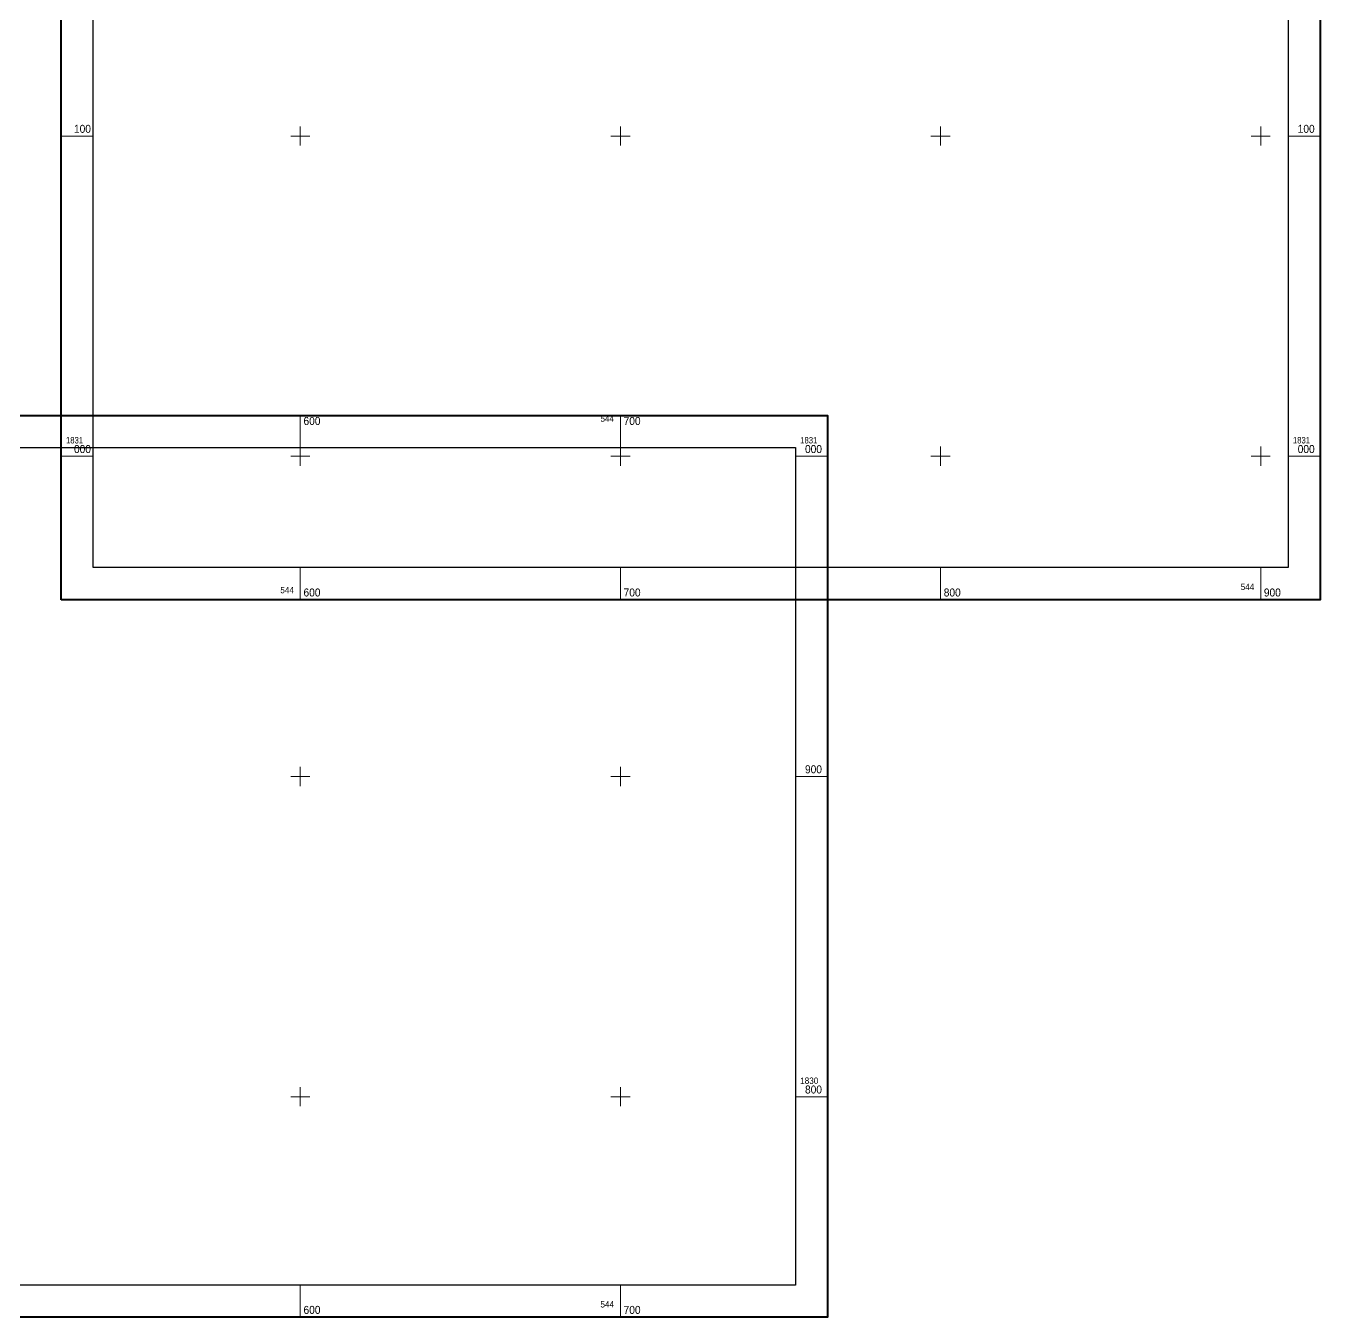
# Model space of a CAD drawing. Header units: metres. Extents: x 542869 to 545424, y 1823472 to 1835781.
# Drawn here: x 544514.3 to 544918.6, y 1830731.2 to 1831134.4 of the extents above; entities that cross this region are included whole.
import ezdxf
from ezdxf.enums import TextEntityAlignment as Align

# ---------------------------------------------------------------- set-up
doc = ezdxf.new("R2010")
doc.units = ezdxf.units.M
doc.layers.add('31', color=7, linetype='Continuous', lineweight=13)
doc.layers.add('32', color=7, linetype='Continuous', lineweight=13)

msp = doc.modelspace()

# ---------------------------------------------------------------- linework, layer by layer
at = {"layer": '31'}
for p, q in [((544600, 1831097), (544600, 1831103)), ((544700, 1831097), (544700, 1831103)), ((544800, 1831097), (544800, 1831103)), ((544900, 1831097), (544900, 1831103)), ((544525.3, 1831100), (544535.3, 1831100)), ((544597, 1831100), (544603, 1831100)), ((544697, 1831100), (544703, 1831100)), ((544797, 1831100), (544803, 1831100)), ((544897, 1831100), (544903, 1831100)), ((544908.57, 1831100), (544918.57, 1831100)), ((544525.3, 1831000), (544535.3, 1831000)), ((544597, 1831000), (544603, 1831000)), ((544600, 1830997), (544600, 1831003)), ((544697, 1831000), (544703, 1831000)), ((544700, 1830997), (544700, 1831003)), ((544797, 1831000), (544803, 1831000)), ((544800, 1830997), (544800, 1831003)), ((544897, 1831000), (544903, 1831000)), ((544900, 1830997), (544900, 1831003)), ((544908.57, 1831000), (544918.57, 1831000)), ((544600, 1830955.21), (544600, 1830965.21)), ((544700, 1830955.21), (544700, 1830965.21)), ((544800, 1830955.21), (544800, 1830965.21)), ((544900, 1830955.21), (544900, 1830965.21))]:
    msp.add_line(p, q, dxfattribs=at)
at = {"layer": '31', "lineweight": 40}
msp.add_lwpolyline([(544525.3, 1830955.21), (544525.3, 1831236.8), (544918.57, 1831236.8), (544918.57, 1830955.21)], close=True, dxfattribs=at)
at = {"layer": '31', "lineweight": 25}
msp.add_lwpolyline([(544535.3, 1830965.21), (544535.3, 1831226.8), (544908.57, 1831226.8), (544908.57, 1830965.21)], close=True, dxfattribs=at)
at = {"layer": '32'}
for p, q in [((544600, 1831002.77), (544600, 1831012.77)), ((544700, 1831002.77), (544700, 1831012.77)), ((544597, 1831000), (544603, 1831000)), ((544600, 1830997), (544600, 1831003)), ((544697, 1831000), (544703, 1831000)), ((544700, 1830997), (544700, 1831003)), ((544754.66, 1831000), (544764.66, 1831000)), ((544600, 1830897), (544600, 1830903)), ((544700, 1830897), (544700, 1830903)), ((544597, 1830900), (544603, 1830900)), ((544697, 1830900), (544703, 1830900)), ((544754.66, 1830900), (544764.66, 1830900)), ((544600, 1830797), (544600, 1830803)), ((544700, 1830797), (544700, 1830803)), ((544597, 1830800), (544603, 1830800)), ((544697, 1830800), (544703, 1830800)), ((544754.66, 1830800), (544764.66, 1830800)), ((544600, 1830731.18), (544600, 1830741.18)), ((544700, 1830731.18), (544700, 1830741.18))]:
    msp.add_line(p, q, dxfattribs=at)
at = {"layer": '32', "lineweight": 40}
msp.add_lwpolyline([(544371.39, 1830731.18), (544371.39, 1831012.77), (544764.66, 1831012.77), (544764.66, 1830731.18)], close=True, dxfattribs=at)
at = {"layer": '32', "lineweight": 25}
msp.add_lwpolyline([(544381.39, 1830741.18), (544381.39, 1831002.77), (544754.66, 1831002.77), (544754.66, 1830741.18)], close=True, dxfattribs=at)

# ---------------------------------------------------------------- texts
at = {"layer": '31'}
for s, height, width, p in [('100', 2.5, 0.95, (544529.3, 1831101)), ('100', 2.5, 0.95, (544911.57, 1831101)), ('1831', 2, 0.9, (544526.8, 1831004)), ('000', 2.5, 0.95, (544529.3, 1831001)), ('1831', 2, 0.9, (544910.07, 1831004)), ('000', 2.5, 0.95, (544911.57, 1831001)), ('600', 2.5, 0.95, (544601, 1830956.21)), ('700', 2.5, 0.95, (544701, 1830956.21)), ('800', 2.5, 0.95, (544801, 1830956.21)), ('900', 2.5, 0.95, (544901, 1830956.21))]:
    msp.add_text(s, height=height, dxfattribs=dict(at, width=width)).set_placement(p)
at = {"layer": '31', "width": 0.95}
for p in [(544598, 1830957.21), (544898, 1830958.21)]:
    msp.add_text('544', height=2, dxfattribs=at).set_placement(p, align=Align.RIGHT)
at = {"layer": '32'}
for s, height, width, p in [('600', 2.5, 0.95, (544601, 1831009.77)), ('700', 2.5, 0.95, (544701, 1831009.77)), ('1831', 2, 0.9, (544756.16, 1831004)), ('000', 2.5, 0.95, (544757.66, 1831001)), ('900', 2.5, 0.95, (544757.66, 1830901)), ('1830', 2, 0.95, (544756.16, 1830804)), ('800', 2.5, 0.95, (544757.66, 1830801)), ('600', 2.5, 0.95, (544601, 1830732.18)), ('700', 2.5, 0.95, (544701, 1830732.18))]:
    msp.add_text(s, height=height, dxfattribs=dict(at, width=width)).set_placement(p)
at = {"layer": '32', "width": 0.95}
for p in [(544698, 1831010.77), (544698, 1830734.18)]:
    msp.add_text('544', height=2, dxfattribs=at).set_placement(p, align=Align.RIGHT)

doc.saveas('drawing.dxf')
